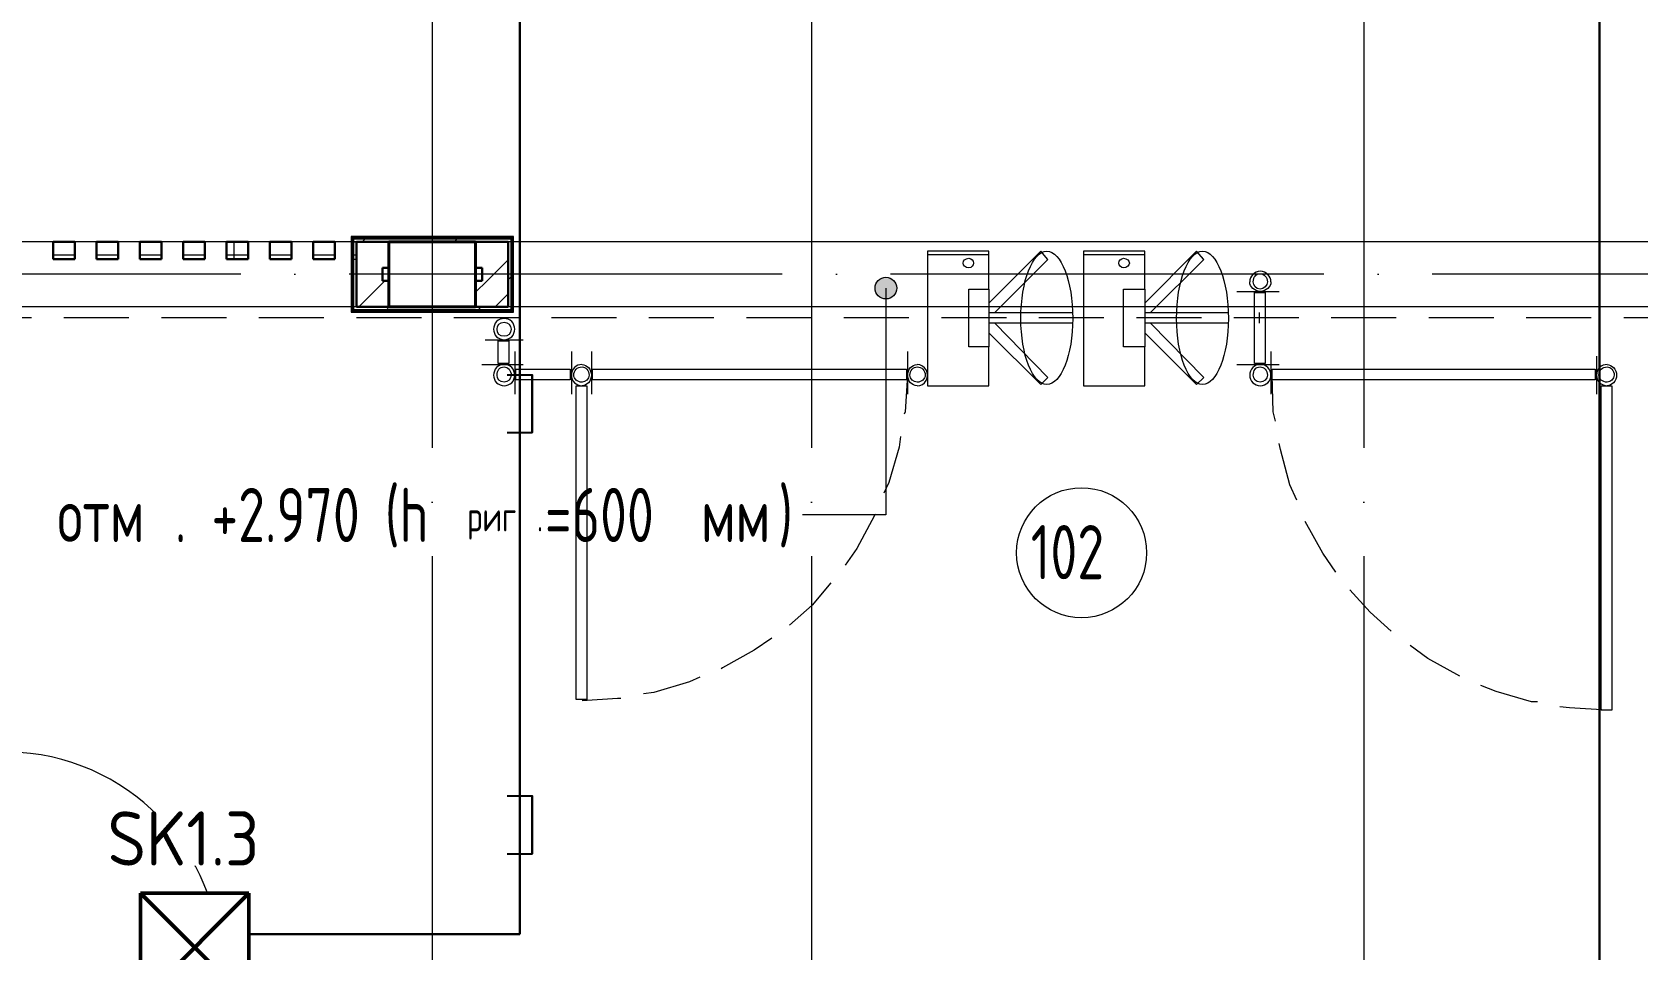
# Model space of a CAD drawing. Header units: millimetres. Extents: x -325553 to 627452, y -28539 to 738858.
# Drawn here: x -35812 to -28400, y 420807 to 425042 of the extents above; entities that cross this region are included whole.
import ezdxf

# ---------------------------------------------------------------- set-up
doc = ezdxf.new("R2010")
doc.units = ezdxf.units.MM
doc.set_wipeout_variables(frame=1)
for name, pattern in [('ADSK_Линия сетки', [25, 20, -2.5, 0, -2.5]), ('ADSK_Сверху', [450, 300, -150]), ('ADSK_Штриховая_ш3 п1_5', [4.5, 3, -1.5])]:
    doc.linetypes.add(name, pattern=pattern)
for name, color, linetype, lineweight in [('PDF _Геометрия', 252, 'Continuous', 9), ('RC-Линии_связи-Адресные', 5, 'Continuous', 30), ('Аннотация', 7, 'Continuous', 18), ('Линии', 7, 'Continuous', 9), ('Марки помещений', 252, 'Continuous', 20), ('Маркировка Не АУ', 7, 'Continuous', 25), ('Несущие колонны', 252, 'Continuous', 18), ('НО СКУД', 7, 'Continuous', 50), ('Ограждение', 252, 'Continuous', 9), ('Оси', 252, 'Continuous', 9), ('Перекрытие', 252, 'Continuous', 18), ('Стены внутренние', 7, 'Continuous', 18), ('Стены наружные', 7, 'Continuous', 18), ('Стены штриховка', 7, 'Continuous', 9)]:
    doc.layers.add(name, color=color, linetype=linetype, lineweight=lineweight)
doc.layers.add('Двери открывание', color=7, linetype='Continuous', lineweight=9, true_color=0xc0c0c0)
doc.styles.add('GOST Common_3', font='', dxfattribs={"height": 3.5})
doc.styles.add('GOST Common_5', font='', dxfattribs={"width": 0.9, "height": 2.5})
doc.styles.add('ISOCPEUR', font='isocpeur.ttf', dxfattribs={"width": 0.9, "height": 350})
doc.styles.get('GOST Common_3').set_extended_font_data('GOST 2.304 type A')
doc.styles.get('GOST Common_5').set_extended_font_data('GOST 2.304 type A')
pattern_1 = [(0, (-32119.8, 96), (0, 600), []), (90, (-32119.8, 96), (-600, 4e-14), [])]

# ---------------------------------------------------------------- blocks, each defined once
blk = doc.blocks.new('2 идентификатора - считыватель + кнопка')
at = {"color": 4}
blk.add_wipeout([(-500, 250), (500, 250), (500, -250), (-500, -250)], dxfattribs=at).dxf.layer = 'НО СКУД'
at = {"layer": 'НО СКУД'}
h = blk.add_hatch(color=4, dxfattribs=at)
h.dxf.hatch_style = 1
h.paths.add_polyline_path([(-350, 0, 1), (-150, 0, 1)])
at = {"layer": 'НО СКУД', "color": 4, "ltscale": 30}
blk.add_line((-500, -250), (-500, 250), dxfattribs=at)
at = {"layer": 'НО СКУД', "color": 4}
for p, q in [((-500, -250), (-500, 250)), ((-500, 250), (500, 250)), ((0, -250), (0, 250)), ((0, -250), (500, 250)), ((0, 250), (500, -250)), ((500, 250), (500, -250)), ((500, -250), (-500, -250))]:
    blk.add_line(p, q, dxfattribs=at)
at = {"layer": 'НО СКУД', "color": 4, "ltscale": 30}
blk.add_circle((-250, 0), 100, dxfattribs=at)
blk = doc.blocks.new('1 этаж')
at = {"layer": 'Аннотация', "lineweight": 9, "true_color": 0x636466}
h = blk.add_hatch(color=251, dxfattribs=at)
edge = h.paths.add_edge_path()
edge.add_arc((-32611.8, -14057.8), 50, 0, 360)
at = {"layer": 'Ограждение', "true_color": 0x636466}
h = blk.add_hatch(dxfattribs=at)
h.set_pattern_fill('FP_25', color=251, style=0, pattern_type=2)
h.set_pattern_definition(pattern_1)
h.paths.add_polyline_path([(-35075.8, -13823.7), (-34335.8, -13823.7), (-34330.8, -13818.7), (-35080.8, -13818.7)])
h = blk.add_hatch(dxfattribs=at)
h.set_pattern_fill('FP_25', color=251, style=0, pattern_type=2)
h.set_pattern_definition(pattern_1)
h.paths.add_polyline_path([(-34477.6, -14168.7), (-34330.8, -14168.7), (-34335.8, -14163.7), (-35075.8, -14163.7), (-35080.8, -14168.7), (-35055.8, -14168.7)])
at = {"layer": 'PDF _Геометрия', "color": 251, "true_color": 0x636466}
for p, q in [((-32136.1, -13903.9), (-32419.2, -13903.9)), ((-31417.3, -13903.9), (-31700.4, -13903.9)), ((-30992.6, -14072.7), (-30796.5, -14072.7)), ((-32136.1, -14170.7), (-31749.4, -14170.7)), ((-31749.4, -14219.7), (-32136.1, -14219.7)), ((-31417.3, -14170.7), (-31030.7, -14170.7)), ((-31030.7, -14219.7), (-31417.3, -14219.7)), ((-30889.1, -14170.7), (-30889.1, -14219.7)), ((-34461.2, -14296), (-34286.9, -14296)), ((-34325, -14350.4), (-34325, -14546.4)), ((-34063.7, -14350.4), (-34063.7, -14546.4)), ((-33971.1, -14350.4), (-33971.1, -14546.4)), ((-32511.8, -14350.4), (-32511.8, -14546.4)), ((-30834.6, -14350.4), (-30834.6, -14546.4)), ((-29331.8, -14372.2), (-29331.8, -14546.4)), ((-34477.5, -14410.3), (-34286.9, -14410.3)), ((-30992.6, -14410.3), (-30796.5, -14410.3))]:
    blk.add_line(p, q, dxfattribs=at)
at = {"layer": 'PDF _Геометрия', "color": 251, "true_color": 0x636466, "flags": 128}
for points in [[(-32136.1, -14061.8), (-32136.1, -13887.6), (-32419.2, -13887.6), (-32419.2, -14508.3), (-32136.1, -14508.3), (-32136.1, -14328.6), (-32228.6, -14328.6), (-32228.6, -14061.8), (-32136.1, -14061.8), (-32136.1, -14328.6)], [(-32108.8, -14170.7), (-31863.8, -13925.7), (-31896.5, -13887.6), (-32136.1, -14127.2)], [(-31417.3, -14061.8), (-31417.3, -13887.6), (-31700.4, -13887.6), (-31700.4, -14508.3), (-31417.3, -14508.3), (-31417.3, -14328.6), (-31515.3, -14328.6), (-31515.3, -14061.8), (-31417.3, -14061.8), (-31417.3, -14328.6)], [(-31390.1, -14170.7), (-31145, -13925.7), (-31177.7, -13887.6), (-31417.3, -14127.2)], [(-30861.9, -14404.9), (-30910.9, -14404.9), (-30910.9, -14078.2), (-30861.9, -14078.2), (-30861.9, -14404.9)], [(-32108.8, -14219.7), (-31863.8, -14470.2), (-31896.5, -14502.9), (-32136.1, -14263.3)], [(-31390.1, -14219.7), (-31145, -14470.2), (-31177.7, -14502.9), (-31417.3, -14263.3)], [(-34401.3, -14301.4), (-34352.3, -14301.4), (-34352.3, -14404.9), (-34401.3, -14404.9), (-34401.3, -14301.4)], [(-34069.1, -14432.1), (-34069.1, -14481.1), (-34319.6, -14481.1), (-34319.6, -14432.1), (-34069.1, -14432.1)], [(-33965.6, -14481.1), (-33965.6, -14432.1), (-32517.2, -14432.1), (-32517.2, -14481.1), (-33965.6, -14481.1)], [(-30829.2, -14432.1), (-29337.2, -14432.1), (-29337.2, -14481.1), (-30829.2, -14481.1), (-30829.2, -14432.1)], [(-34041.9, -14508.3), (-33992.9, -14508.3), (-33992.9, -15956.8), (-34041.9, -15956.8), (-34041.9, -14508.3)], [(-32511.8, -14459.3), (-32522.7, -14628.1), (-32528.1, -14639)], [(-30812.9, -14671.7), (-30823.8, -14628.1), (-30829.2, -14459.3)], [(-29261, -14508.3), (-29261, -16005.8), (-29310, -16005.8), (-29310, -14508.3), (-29261, -14508.3)], [(-32544.4, -14742.5), (-32549.9, -14791.5), (-32598.9, -14954.8), (-32620.7, -15003.8)], [(-30714.9, -15036.5), (-30747.5, -14965.7), (-30791.1, -14802.4), (-30796.5, -14775.1)], [(-32658.8, -15101.9), (-32664.2, -15107.3), (-32745.9, -15259.8), (-32800.4, -15336)], [(-30535.2, -15368.7), (-30595.1, -15281.5), (-30676.7, -15134.5)], [(-32865.7, -15417.7), (-32952.8, -15521.1), (-33056.3, -15613.7)], [(-30279.2, -15640.9), (-30377.2, -15553.8), (-30469.8, -15450.3)], [(-33138, -15673.6), (-33219.6, -15728.1), (-33366.7, -15809.7), (-33372.1, -15815.2)], [(-29963.4, -15847.8), (-30110.4, -15766.2), (-30192.1, -15706.3)], [(-33470.1, -15853.3), (-33519.1, -15875.1), (-33682.5, -15924.1), (-33731.5, -15929.5)], [(-29604, -15967.6), (-29631.3, -15967.6), (-29794.6, -15918.6), (-29865.4, -15891.4)], [(-33835, -15951.3), (-33851.3, -15951.3), (-34014.6, -15962.2)], [(-29282.8, -16005.8), (-29457, -15994.9), (-29500.6, -15989.4)]]:
    blk.add_lwpolyline(points, dxfattribs=at)
at = {"layer": 'PDF _Геометрия', "color": 251, "true_color": 0x636466}
for centre, start, end in [((-30883.9, -14028.9), 89.76027, 180.23973), ((-30883.9, -14028.9), 89.76027, 180.23973), ((-30883.4, -14028.9), 359.76027, 90.23973), ((-30883.4, -14028.9), 359.76027, 90.23973), ((-34374.2, -14246.8), 89.76027, 180.23973), ((-34373.8, -14246.8), 359.76027, 90.23973), ((-34374.2, -14247.2), 179.76027, 270.23973), ((-34373.8, -14247.2), 269.76027, 0.23973), ((-34374.2, -14459.1), 89.76027, 180.23973), ((-34374.2, -14459.1), 89.76027, 180.23973), ((-34373.8, -14459.1), 359.76027, 90.23973), ((-34373.8, -14459.1), 359.76027, 90.23973), ((-34014.9, -14459.1), 89.76027, 180.23973), ((-34014.9, -14459.1), 89.76027, 180.23973), ((-32468, -14459.5), 269.76027, 90.23973), ((-32468, -14459.5), 269.76027, 90.23973), ((-30883.9, -14459.1), 89.76027, 180.23973), ((-30883.9, -14459.1), 89.76027, 180.23973), ((-30883.4, -14459.1), 359.76027, 90.23973), ((-30883.4, -14459.1), 359.76027, 90.23973), ((-29283, -14459.1), 89.76027, 180.23973), ((-34374.2, -14459.5), 179.76027, 270.23973), ((-34374.2, -14459.5), 179.76027, 270.23973), ((-34373.8, -14459.5), 269.76027, 0.23973), ((-34373.8, -14459.5), 269.76027, 0.23973), ((-34014.9, -14459.5), 179.76027, 270.23973), ((-34014.9, -14459.5), 179.76027, 270.23973), ((-30883.9, -14459.5), 179.76027, 270.23973), ((-30883.9, -14459.5), 179.76027, 270.23973), ((-30883.4, -14459.5), 269.76027, 0.23973), ((-30883.4, -14459.5), 269.76027, 0.23973), ((-29283, -14459.5), 179.76027, 270.23973)]:
    blk.add_arc(centre, 48.8, start, end, dxfattribs=at)
for points in [[(-32255.8, -13942), (-32255.8, -13931.1), (-32245, -13920.2), (-32228.6, -13920.2)], [(-32228.6, -13920.2), (-32217.7, -13920.2), (-32206.8, -13931.1), (-32206.8, -13942)], [(-31989, -14197.9), (-31989, -14023.7), (-31934.6, -13887.6), (-31869.2, -13887.6)], [(-31869.2, -13887.6), (-31803.9, -13887.6), (-31749.4, -14023.7), (-31749.4, -14197.9)], [(-31537.1, -13942), (-31537.1, -13931.1), (-31526.2, -13920.2), (-31515.3, -13920.2)], [(-31515.3, -13920.2), (-31499, -13920.2), (-31488.1, -13931.1), (-31488.1, -13942)], [(-31270.3, -14197.9), (-31270.3, -14023.7), (-31215.8, -13887.6), (-31150.5, -13887.6)], [(-31150.5, -13887.6), (-31085.1, -13887.6), (-31030.7, -14023.7), (-31030.7, -14197.9)], [(-32228.6, -13963.8), (-32245, -13963.8), (-32255.8, -13952.9), (-32255.8, -13942)], [(-32206.8, -13942), (-32206.8, -13952.9), (-32217.7, -13963.8), (-32228.6, -13963.8)], [(-31515.3, -13963.8), (-31526.2, -13963.8), (-31537.1, -13952.9), (-31537.1, -13942)], [(-31488.1, -13942), (-31488.1, -13952.9), (-31499, -13963.8), (-31515.3, -13963.8)], [(-30916.3, -14029.1), (-30916.3, -14007.4), (-30905.4, -13991), (-30883.7, -13991)], [(-30916.3, -14029.1), (-30916.3, -14007.4), (-30905.4, -13991), (-30883.7, -13991)], [(-30883.7, -13991), (-30867.3, -13991), (-30851, -14007.4), (-30851, -14029.1)], [(-30883.7, -13991), (-30867.3, -13991), (-30851, -14007.4), (-30851, -14029.1)], [(-30883.7, -14072.7), (-30910.9, -14072.7), (-30932.7, -14050.9), (-30932.7, -14029.1)], [(-30883.7, -14072.7), (-30910.9, -14072.7), (-30932.7, -14050.9), (-30932.7, -14029.1)], [(-30883.7, -14061.8), (-30905.4, -14061.8), (-30916.3, -14045.5), (-30916.3, -14029.1)], [(-30883.7, -14061.8), (-30905.4, -14061.8), (-30916.3, -14045.5), (-30916.3, -14029.1)], [(-30834.6, -14029.1), (-30834.6, -14050.9), (-30856.4, -14072.7), (-30883.7, -14072.7)], [(-30851, -14029.1), (-30851, -14045.5), (-30867.3, -14061.8), (-30883.7, -14061.8)], [(-30834.6, -14029.1), (-30834.6, -14050.9), (-30856.4, -14072.7), (-30883.7, -14072.7)], [(-30851, -14029.1), (-30851, -14045.5), (-30867.3, -14061.8), (-30883.7, -14061.8)], [(-34406.7, -14247), (-34406.7, -14230.6), (-34395.8, -14214.3), (-34374, -14214.3)], [(-34374, -14214.3), (-34357.7, -14214.3), (-34341.4, -14230.6), (-34341.4, -14247)], [(-31869.2, -14502.9), (-31934.6, -14502.9), (-31989, -14366.8), (-31989, -14197.9)], [(-31749.4, -14197.9), (-31749.4, -14366.8), (-31803.9, -14502.9), (-31869.2, -14502.9)], [(-31150.5, -14502.9), (-31215.8, -14502.9), (-31270.3, -14366.8), (-31270.3, -14197.9)], [(-31030.7, -14197.9), (-31030.7, -14366.8), (-31085.1, -14502.9), (-31150.5, -14502.9)], [(-34374, -14279.6), (-34395.8, -14279.6), (-34406.7, -14268.7), (-34406.7, -14247)], [(-34341.4, -14247), (-34341.4, -14268.7), (-34357.7, -14279.6), (-34374, -14279.6)], [(-34406.7, -14459.3), (-34406.7, -14437.5), (-34395.8, -14421.2), (-34374, -14421.2)], [(-34406.7, -14459.3), (-34406.7, -14437.5), (-34395.8, -14421.2), (-34374, -14421.2)], [(-34374, -14421.2), (-34357.7, -14421.2), (-34341.4, -14437.5), (-34341.4, -14459.3)], [(-34374, -14421.2), (-34357.7, -14421.2), (-34341.4, -14437.5), (-34341.4, -14459.3)], [(-34052.8, -14459.3), (-34052.8, -14437.5), (-34036.4, -14421.2), (-34014.6, -14421.2)], [(-34052.8, -14459.3), (-34052.8, -14437.5), (-34036.4, -14421.2), (-34014.6, -14421.2)], [(-34014.6, -14410.3), (-33992.9, -14410.3), (-33971.1, -14432.1), (-33971.1, -14459.3)], [(-34014.6, -14410.3), (-33992.9, -14410.3), (-33971.1, -14432.1), (-33971.1, -14459.3)], [(-34014.6, -14421.2), (-33998.3, -14421.2), (-33982, -14437.5), (-33982, -14459.3)], [(-34014.6, -14421.2), (-33998.3, -14421.2), (-33982, -14437.5), (-33982, -14459.3)], [(-32511.8, -14459.3), (-32511.8, -14432.1), (-32490, -14410.3), (-32468.2, -14410.3)], [(-32511.8, -14459.3), (-32511.8, -14432.1), (-32490, -14410.3), (-32468.2, -14410.3)], [(-32500.9, -14459.3), (-32500.9, -14437.5), (-32484.5, -14421.2), (-32468.2, -14421.2)], [(-32468.2, -14421.2), (-32446.4, -14421.2), (-32430.1, -14437.5), (-32430.1, -14459.3)], [(-30916.3, -14459.3), (-30916.3, -14437.5), (-30905.4, -14421.2), (-30883.7, -14421.2)], [(-30916.3, -14459.3), (-30916.3, -14437.5), (-30905.4, -14421.2), (-30883.7, -14421.2)], [(-30883.7, -14421.2), (-30867.3, -14421.2), (-30851, -14437.5), (-30851, -14459.3)], [(-30883.7, -14421.2), (-30867.3, -14421.2), (-30851, -14437.5), (-30851, -14459.3)], [(-29320.9, -14459.3), (-29320.9, -14437.5), (-29304.5, -14421.2), (-29282.8, -14421.2)], [(-29282.8, -14410.3), (-29261, -14410.3), (-29239.2, -14432.1), (-29239.2, -14459.3)], [(-29282.8, -14421.2), (-29266.4, -14421.2), (-29250.1, -14437.5), (-29250.1, -14459.3)], [(-34374, -14492), (-34395.8, -14492), (-34406.7, -14475.7), (-34406.7, -14459.3)], [(-34374, -14492), (-34395.8, -14492), (-34406.7, -14475.7), (-34406.7, -14459.3)], [(-34341.4, -14459.3), (-34341.4, -14475.7), (-34357.7, -14492), (-34374, -14492)], [(-34341.4, -14459.3), (-34341.4, -14475.7), (-34357.7, -14492), (-34374, -14492)], [(-34014.6, -14492), (-34036.4, -14492), (-34052.8, -14475.7), (-34052.8, -14459.3)], [(-34014.6, -14492), (-34036.4, -14492), (-34052.8, -14475.7), (-34052.8, -14459.3)], [(-33971.1, -14459.3), (-33971.1, -14486.5), (-33992.9, -14508.3), (-34014.6, -14508.3)], [(-33982, -14459.3), (-33982, -14475.7), (-33998.3, -14492), (-34014.6, -14492)], [(-33971.1, -14459.3), (-33971.1, -14486.5), (-33992.9, -14508.3), (-34014.6, -14508.3)], [(-33982, -14459.3), (-33982, -14475.7), (-33998.3, -14492), (-34014.6, -14492)], [(-32468.2, -14508.3), (-32490, -14508.3), (-32511.8, -14486.5), (-32511.8, -14459.3)], [(-32468.2, -14508.3), (-32490, -14508.3), (-32511.8, -14486.5), (-32511.8, -14459.3)], [(-32468.2, -14492), (-32484.5, -14492), (-32500.9, -14475.7), (-32500.9, -14459.3)], [(-32430.1, -14459.3), (-32430.1, -14475.7), (-32446.4, -14492), (-32468.2, -14492)], [(-30883.7, -14492), (-30905.4, -14492), (-30916.3, -14475.7), (-30916.3, -14459.3)], [(-30883.7, -14492), (-30905.4, -14492), (-30916.3, -14475.7), (-30916.3, -14459.3)], [(-30851, -14459.3), (-30851, -14475.7), (-30867.3, -14492), (-30883.7, -14492)], [(-30851, -14459.3), (-30851, -14475.7), (-30867.3, -14492), (-30883.7, -14492)], [(-29282.8, -14492), (-29304.5, -14492), (-29320.9, -14475.7), (-29320.9, -14459.3)], [(-29239.2, -14459.3), (-29239.2, -14486.5), (-29261, -14508.3), (-29282.8, -14508.3)], [(-29250.1, -14459.3), (-29250.1, -14475.7), (-29266.4, -14492), (-29282.8, -14492)]]:
    blk.add_open_spline(points, degree=3, dxfattribs=at)
at = {"layer": 'Аннотация', "color": 251, "lineweight": 9, "true_color": 0x636466}
for p, q in [((-32611.8, -14057.8), (-32611.8, -15104.6)), ((-32990.3, -15104.6), (-32996.4, -15104.6)), ((-32611.8, -15104.6), (-32990.3, -15104.6))]:
    blk.add_line(p, q, dxfattribs=at)
blk.add_circle((-32611.8, -14057.8), 50, dxfattribs=at)
at = {"layer": 'Двери открывание', "color": 251, "true_color": 0x636466}
blk.add_arc((-36679.8, -17195.7), 998, 0, 88.96655, dxfattribs=at)
at = {"layer": 'Линии', "color": 251, "linetype": 'ADSK_Сверху', "ltscale": 100, "true_color": 0x636466}
for p, q in [((-15050.8, -13843.7), (-48260.8, -13843.7)), ((-15050.8, -14143.7), (-48260.8, -14143.7))]:
    blk.add_line(p, q, dxfattribs=at)
at = {"layer": 'Линии', "color": 251, "linetype": 'ADSK_Штриховая_ш3 п1_5', "ltscale": 100, "true_color": 0x636466}
blk.add_line((-40455.8, -14193.7), (-27895.8, -14193.7), dxfattribs=at)
at = {"layer": 'Марки помещений', "color": 251, "true_color": 0x636466}
blk.add_circle((-31708.5, -15278.7), 300, dxfattribs=at)
at = {"layer": 'Несущие колонны', "color": 251, "lineweight": 40, "true_color": 0x636466}
for p, q in [((-34905.8, -14143.7), (-34905.8, -13843.7)), ((-34905.8, -13843.7), (-34505.8, -13843.7)), ((-34505.8, -13843.7), (-34905.8, -13843.7)), ((-34905.8, -13843.7), (-34905.8, -14143.7)), ((-34505.8, -13843.7), (-34505.8, -14143.7)), ((-34505.8, -14143.7), (-34505.8, -13843.7)), ((-34505.8, -14143.7), (-34905.8, -14143.7)), ((-34905.8, -14143.7), (-34505.8, -14143.7))]:
    blk.add_line(p, q, dxfattribs=at)
at = {"layer": 'Ограждение', "color": 251, "true_color": 0x636466}
for p, q in [((-34330.8, -13818.7), (-35080.8, -13818.7)), ((-35080.8, -13818.7), (-35075.8, -13823.7)), ((-35080.8, -13818.7), (-35080.8, -14168.7)), ((-34330.8, -13818.7), (-34335.8, -13823.7)), ((-34330.8, -14168.7), (-34330.8, -13818.7)), ((-35080.8, -14168.7), (-35075.8, -14163.7)), ((-35080.8, -14168.7), (-34330.8, -14168.7)), ((-34335.8, -14163.7), (-34330.8, -14168.7))]:
    blk.add_line(p, q, dxfattribs=at)
at = {"layer": 'Оси', "color": 251, "linetype": 'ADSK_Линия сетки', "ltscale": 100, "true_color": 0x636466}
for p, q in [((-34705.8, 32206.9), (-34705.8, -33769.9)), ((-32955.8, 32206.9), (-32955.8, -33769.9)), ((-30405.8, 32206.9), (-30405.8, -33769.9)), ((4411.5, -13993.7), (-72528.1, -13993.7))]:
    blk.add_line(p, q, dxfattribs=at)
at = {"layer": 'Перекрытие', "color": 251, "ltscale": 100, "true_color": 0x636466}
for p, q in [((-36455.8, -13843.7), (-36555.8, -13843.7)), ((-36255.8, -13843.7), (-36355.8, -13843.7)), ((-36055.8, -13843.7), (-36155.8, -13843.7)), ((-35855.8, -13843.7), (-35955.8, -13843.7)), ((-35655.8, -13843.7), (-35755.8, -13843.7)), ((-35455.8, -13843.7), (-35555.8, -13843.7)), ((-35255.8, -13843.7), (-35355.8, -13843.7)), ((-35080.8, -13843.7), (-35155.8, -13843.7))]:
    blk.add_line(p, q, dxfattribs=at)
at = {"layer": 'Стены внутренние', "color": 251, "lineweight": 30, "true_color": 0x636466}
for p, q in [((-36355.8, -13843.7), (-36455.8, -13843.7)), ((-36455.8, -13843.7), (-36455.8, -13923.7)), ((-36355.8, -13923.7), (-36355.8, -13843.7)), ((-36155.8, -13843.7), (-36255.8, -13843.7)), ((-36255.8, -13843.7), (-36255.8, -13923.7)), ((-36155.8, -13923.7), (-36155.8, -13843.7)), ((-35955.8, -13843.7), (-36055.8, -13843.7)), ((-36055.8, -13843.7), (-36055.8, -13923.7)), ((-35955.8, -13923.7), (-35955.8, -13843.7)), ((-35755.8, -13843.7), (-35855.8, -13843.7)), ((-35855.8, -13843.7), (-35855.8, -13923.7)), ((-35755.8, -13923.7), (-35755.8, -13843.7)), ((-35555.8, -13843.7), (-35655.8, -13843.7)), ((-35655.8, -13843.7), (-35655.8, -13923.7)), ((-35555.8, -13923.7), (-35555.8, -13843.7)), ((-35355.8, -13843.7), (-35455.8, -13843.7)), ((-35455.8, -13843.7), (-35455.8, -13923.7)), ((-35355.8, -13923.7), (-35355.8, -13843.7)), ((-35155.8, -13843.7), (-35255.8, -13843.7)), ((-35255.8, -13843.7), (-35255.8, -13923.7)), ((-35155.8, -13923.7), (-35155.8, -13843.7)), ((-36455.8, -13923.7), (-36355.8, -13923.7)), ((-36255.8, -13923.7), (-36155.8, -13923.7)), ((-36055.8, -13923.7), (-35955.8, -13923.7)), ((-35855.8, -13923.7), (-35755.8, -13923.7)), ((-35655.8, -13923.7), (-35555.8, -13923.7)), ((-35455.8, -13923.7), (-35355.8, -13923.7)), ((-35255.8, -13923.7), (-35155.8, -13923.7))]:
    blk.add_line(p, q, dxfattribs=at)
at = {"layer": 'Стены внутренние', "color": 251, "linetype": 'Continuous', "lineweight": 9, "true_color": 0x636466}
for p, q in [((-35619.8, -13923.7), (-35619.8, -13843.7)), ((-36455.8, -13904), (-36355.8, -13904)), ((-36255.8, -13904), (-36155.8, -13904)), ((-36055.8, -13904), (-35955.8, -13904)), ((-35855.8, -13904), (-35755.8, -13904)), ((-35655.8, -13904), (-35555.8, -13904)), ((-35455.8, -13904), (-35355.8, -13904)), ((-35255.8, -13904), (-35155.8, -13904)), ((-35070.8, -13904), (-35055.8, -13904))]:
    blk.add_line(p, q, dxfattribs=at)
at = {"layer": 'Стены наружные', "color": 251, "lineweight": 30, "true_color": 0x636466}
for p, q in [((-34335.8, -13823.7), (-35075.8, -13823.7)), ((-35075.8, -13823.7), (-35075.8, -14163.7)), ((-34340.8, -13828.7), (-35070.8, -13828.7)), ((-35070.8, -13828.7), (-35070.8, -14158.7)), ((-35055.8, -13843.7), (-34905.8, -13843.7)), ((-35055.8, -13843.7), (-35055.8, -14143.7)), ((-34505.8, -13843.7), (-34355.8, -13843.7)), ((-34355.8, -14143.7), (-34355.8, -13843.7)), ((-34340.8, -14158.7), (-34340.8, -13828.7)), ((-34335.8, -14163.7), (-34335.8, -13823.7)), ((-34935.8, -14023.7), (-34935.8, -13963.7)), ((-34935.8, -13963.7), (-34905.8, -13963.7)), ((-34505.8, -13963.7), (-34475.8, -13963.7)), ((-34475.8, -13963.7), (-34475.8, -14023.7)), ((-34905.8, -14023.7), (-34935.8, -14023.7)), ((-34475.8, -14023.7), (-34505.8, -14023.7)), ((-34905.8, -14143.7), (-35055.8, -14143.7)), ((-34355.8, -14143.7), (-34505.8, -14143.7)), ((-35075.8, -14163.7), (-34335.8, -14163.7)), ((-35070.8, -14158.7), (-34340.8, -14158.7))]:
    blk.add_line(p, q, dxfattribs=at)
at = {"layer": 'Стены наружные', "color": 251, "linetype": 'Continuous', "lineweight": 9, "true_color": 0x636466}
for p, q in [((-35028.7, -13843.7), (-35013.7, -13828.7)), ((-35013.7, -13828.7), (-35008.7, -13823.7)), ((-34943, -13828.7), (-34938, -13823.7)), ((-34872.3, -13828.7), (-34867.3, -13823.7)), ((-34801.6, -13828.7), (-34796.6, -13823.7)), ((-34730.8, -13828.7), (-34725.8, -13823.7)), ((-34660.1, -13828.7), (-34655.1, -13823.7)), ((-34604.4, -13843.7), (-34589.4, -13828.7)), ((-34589.4, -13828.7), (-34584.4, -13823.7)), ((-34518.7, -13828.7), (-34513.7, -13823.7)), ((-34448, -13828.7), (-34443, -13823.7)), ((-34377.3, -13828.7), (-34372.3, -13823.7)), ((-34340.8, -13862.9), (-34335.8, -13857.9)), ((-35075.8, -13890.8), (-35070.8, -13885.8)), ((-34453, -14023.7), (-34355.8, -13926.6)), ((-34340.8, -13933.7), (-34335.8, -13928.7)), ((-35075.8, -13961.6), (-35070.8, -13956.6)), ((-34355.8, -14019.4), (-34340.8, -14004.4)), ((-34340.8, -14004.4), (-34335.8, -13999.4)), ((-35075.8, -14032.3), (-35070.8, -14027.3)), ((-35044.4, -14143.7), (-34924.4, -14023.7)), ((-34505.8, -14076.6), (-34453, -14023.7)), ((-34340.8, -14075.1), (-34335.8, -14070.1)), ((-35075.8, -14103), (-35070.8, -14098)), ((-34919.4, -14158.7), (-34904.4, -14143.7)), ((-34495.2, -14158.7), (-34480.2, -14143.7)), ((-34415.8, -14143.7), (-34355.8, -14083.7)), ((-34340.8, -14145.8), (-34335.8, -14140.8)), ((-35065.8, -14163.7), (-35060.8, -14158.7)), ((-34995.1, -14163.7), (-34990.1, -14158.7)), ((-34924.4, -14163.7), (-34919.4, -14158.7)), ((-34853.7, -14163.7), (-34848.7, -14158.7)), ((-34783, -14163.7), (-34778, -14158.7)), ((-34712.3, -14163.7), (-34707.3, -14158.7)), ((-34641.6, -14163.7), (-34636.6, -14158.7)), ((-34570.9, -14163.7), (-34565.9, -14158.7)), ((-34500.2, -14163.7), (-34495.2, -14158.7)), ((-34429.5, -14163.7), (-34424.5, -14158.7)), ((-34358.7, -14163.7), (-34353.7, -14158.7))]:
    blk.add_line(p, q, dxfattribs=at)
at = {"layer": 'Стены штриховка', "color": 251, "true_color": 0x636466}
for p, q in [((-35070.8, -13843.7), (-35055.8, -13843.7)), ((-35070.8, -13923.7), (-35055.8, -13923.7))]:
    blk.add_line(p, q, dxfattribs=at)
at = {"layer": 'Аннотация', "color": 251, "true_color": 0x636466, "width": 0.9}
for s, height, style, p in [('. +2.970 (h', 250, 'GOST Common_3', (-35894.3, -15229.6)), (')', 250, 'GOST Common_3', (-33108.2, -15229.6)), ('=600', 250, 'GOST Common_3', (-34185.8, -15229.6)), ('отм', 250, 'GOST Common_3', (-36436, -15229.6)), ('риг', 138.75, 'GOST Common_5', (-34544.8, -15180.4)), ('мм', 250, 'GOST Common_3', (-33465.4, -15229.6)), ('.', 138.8, 'GOST Common_5', (-34223.4, -15180.4))]:
    blk.add_text(s, height=height, dxfattribs=dict(at, style=style)).set_placement(p)
at = {"layer": 'Марки помещений', "color": 251, "true_color": 0x636466, "style": 'GOST Common_3', "width": 0.9}
blk.add_text('102', height=250, dxfattribs=at).set_placement((-31943.4, -15401))

msp = doc.modelspace()

# ---------------------------------------------------------------- linework, layer by layer
at = {"layer": 'RC-Линии_связи-Адресные'}
msp.add_line((-33561.8, 420878.9), (-33561.8, 425763.8), dxfattribs=at)
msp.add_lwpolyline([(-28577.2, 418486.9), (-28577.2, 425763.8)], dxfattribs=at)
at = {"layer": 'RC-Линии_связи-Адресные', "color": 0, "lineweight": -2}
for points in [[(-33619.9, 423194.1), (-33503.8, 423194.1), (-33503.8, 423461.2)], [(-33619.9, 423461.2), (-33503.8, 423461.2), (-33503.8, 423194.1)], [(-33619.9, 421250.6), (-33503.8, 421250.6), (-33503.8, 421517.7)], [(-33619.9, 421517.7), (-33503.8, 421517.7), (-33503.8, 421250.6)]]:
    msp.add_lwpolyline(points, dxfattribs=at)

# ---------------------------------------------------------------- block references
msp.add_blockref('1 этаж', (740.6, 437918.3))

# ---------------------------------------------------------------- next in the draw order: block references
at = {"layer": 'НО СКУД', "rotation": 89.99999999999999}
msp.add_blockref('2 идентификатора - считыватель + кнопка', (-35061.7, 420568.5), dxfattribs=at)

# ---------------------------------------------------------------- next in the draw order: texts
at = {"layer": 'Маркировка Не АУ', "insert": (-35113.8, 421320.9), "char_height": 250, "width": 1035.25, "attachment_point": 5, "style": 'ISOCPEUR', "bg_fill": 3, "box_fill_scale": 1, "bg_fill_color": 256, "bg_fill_transparency": 0}
msp.add_mtext('SK1.3', dxfattribs=at)

# ---------------------------------------------------------------- next in the draw order: linework, layer by layer
at = {"layer": 'RC-Линии_связи-Адресные'}
msp.add_lwpolyline([(-34811.7, 420878.9), (-33561.8, 420878.9)], dxfattribs=at)

doc.saveas('drawing.dxf')
